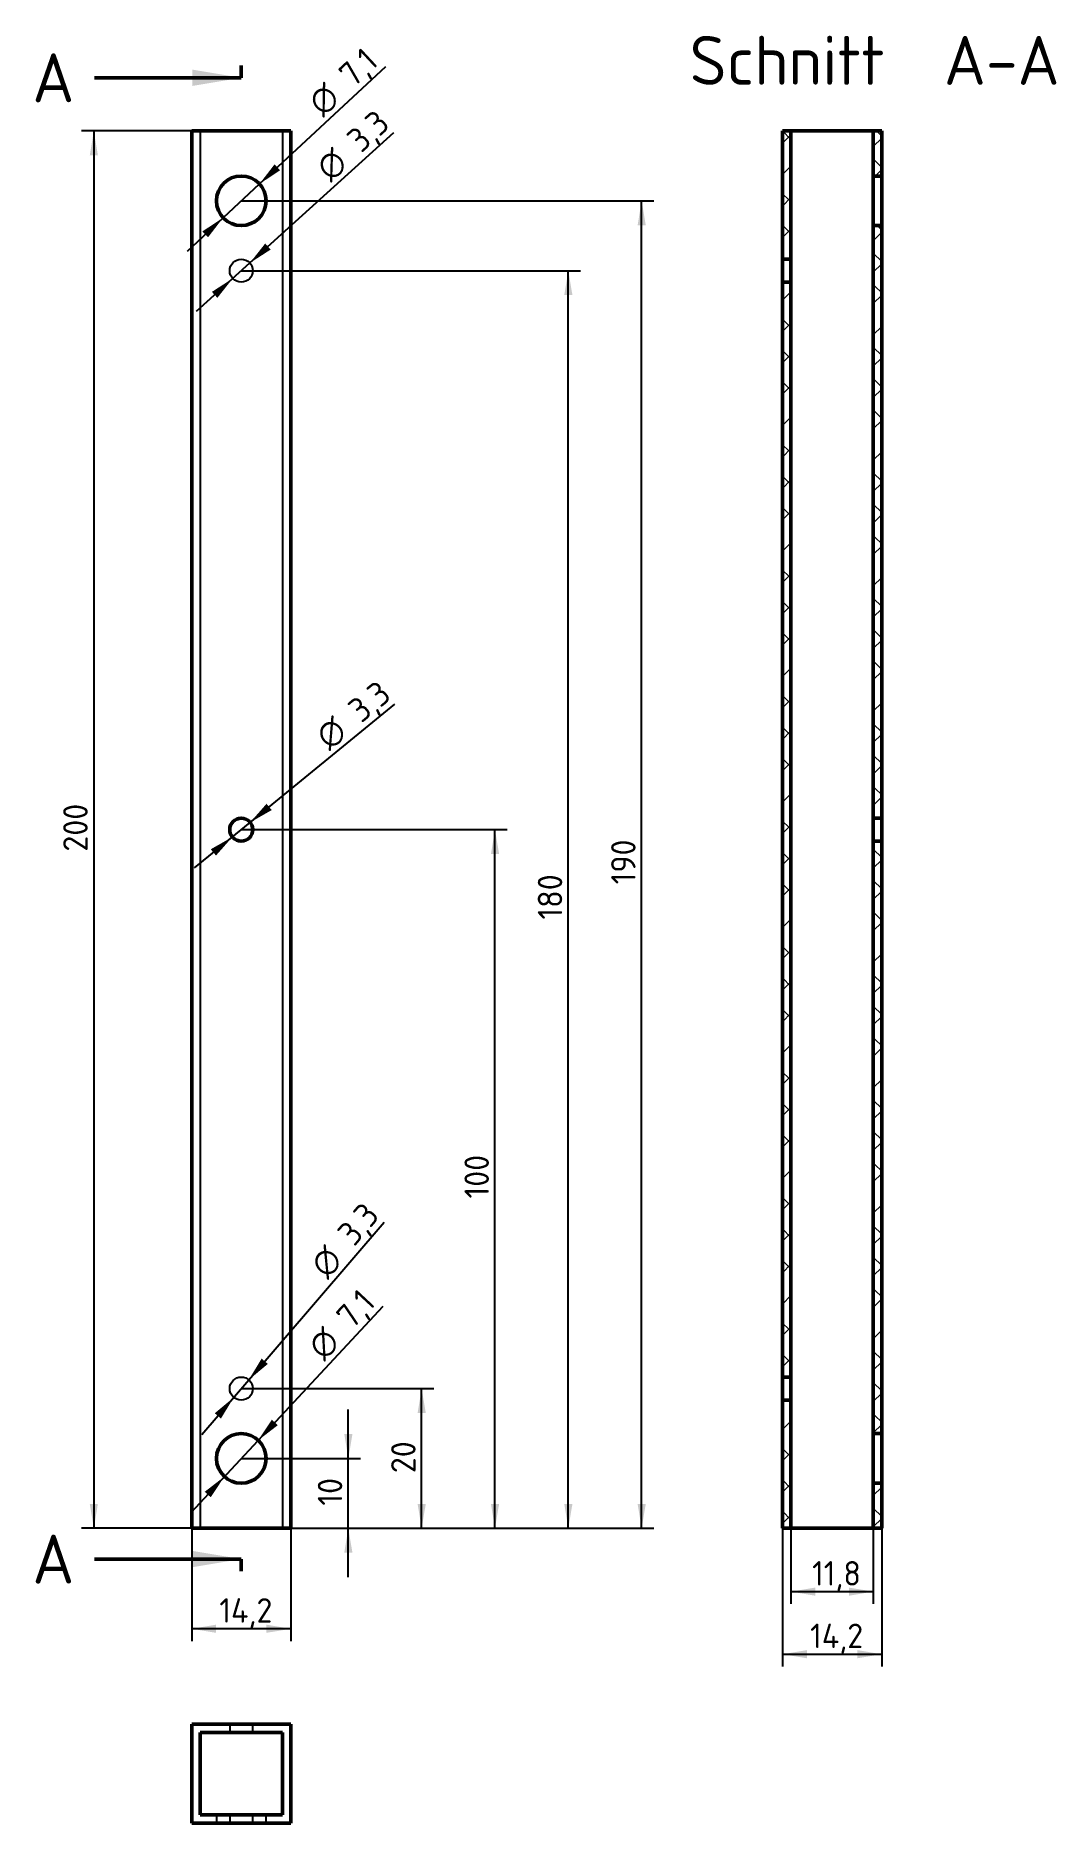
# Model space of a CAD drawing. Header units: millimetres. Extents: x 34 to 180, y 26 to 282.
import ezdxf
from ezdxf.enums import TextEntityAlignment as Align
from ezdxf.lldxf.tags import DXFTag

# ---------------------------------------------------------------- set-up
doc = ezdxf.new("R2010")
doc.units = ezdxf.units.MM
doc.layers.add('BOTTOMRAIL', color=7, linetype='Continuous')
doc.layers.add('Standard', color=7, linetype='Continuous')
doc.styles.add('SEACAD_Solid_Edge_ISO', font='seiso.ttf')
doc.styles.add('SEACAD_Solid_Edge_ISO1_Symbols', font='semeci1.ttf')
tags = doc.linetypes.add('HIDDEN2', pattern=[4.7625, 3.175, -1.5875]).pattern_tags.tags
tags[6:7] = [DXFTag(74, 4), DXFTag(75, 0), DXFTag(340, '0'), DXFTag(46, 0.0), DXFTag(50, 0.0), DXFTag(44, 0.0), DXFTag(45, 0.0)]
tags[4:5] = [DXFTag(74, 4), DXFTag(75, 0), DXFTag(340, '0'), DXFTag(46, 0.0), DXFTag(50, 0.0), DXFTag(44, 0.0), DXFTag(45, 0.0)]
doc.dimstyles.new('ISO_(mm)', dxfattribs={"dimtxt": 3.5, "dimasz": 3.5, "dimexe": 1.75, "dimexo": 0, "dimgap": 0.875, "dimtad": 1, "dimtxsty": 'SEACAD_Solid_Edge_ISO', "dimblk1": '_SE_FILLED', "dimblk2": '_SE_FILLED', "dimsah": 1, "dimcen": 1.75, "dimadec": 0, "dimazin": 0, "dimtfac": 0.5, "dimtmove": 0, "dimatfit": 3, "dimfxl": 1, "dimarcsym": 0})

# ---------------------------------------------------------------- blocks, each defined once
blk = doc.blocks.new('SE')
at = {"layer": 'BOTTOMRAIL', "color": 7, "linetype": 'Continuous', "lineweight": 50}
for p, q in [((70.16, 268.05), (55.96, 268.05)), ((55.96, 268.05), (55.96, 68.05)), ((70.16, 268.05), (70.16, 68.05)), ((70.16, 68.05), (55.96, 68.05))]:
    blk.add_line(p, q, dxfattribs=at)
at = {"layer": 'BOTTOMRAIL', "color": 7, "linetype": 'HIDDEN2', "lineweight": 25}
for p, q in [((57.16, 268.05), (57.16, 68.05)), ((68.96, 268.05), (68.96, 68.05))]:
    blk.add_line(p, q, dxfattribs=at)
at = {"layer": 'BOTTOMRAIL', "color": 7, "linetype": 'Continuous', "lineweight": 50}
for centre, radius in [((63.06, 258.05), 3.55), ((63.06, 168.05), 1.65), ((63.06, 78.05), 3.55)]:
    blk.add_circle(centre, radius, dxfattribs=at)
at = {"layer": 'BOTTOMRAIL', "color": 7, "linetype": 'HIDDEN2', "lineweight": 25}
for centre in [(63.06, 248.05), (63.06, 88.05)]:
    blk.add_circle(centre, 1.65, dxfattribs=at)
blk = doc.blocks.new('SE1')
at = {"layer": 'BOTTOMRAIL', "color": 7, "linetype": 'Continuous', "lineweight": 50}
for p, q in [((55.96, 40.04), (70.16, 40.04)), ((55.96, 25.84), (55.96, 40.04)), ((57.16, 38.84), (68.96, 38.84)), ((57.16, 27.04), (57.16, 38.84)), ((68.96, 38.84), (68.96, 27.04)), ((70.16, 40.04), (70.16, 25.84)), ((70.16, 25.84), (55.96, 25.84)), ((68.96, 27.04), (57.16, 27.04))]:
    blk.add_line(p, q, dxfattribs=at)
at = {"layer": 'BOTTOMRAIL', "color": 7, "linetype": 'HIDDEN2', "lineweight": 25}
for p, q in [((61.41, 40.04), (61.41, 38.84)), ((64.71, 38.84), (64.71, 40.04)), ((59.51, 27.04), (59.51, 25.84)), ((61.41, 27.04), (61.41, 25.84)), ((64.71, 25.84), (64.71, 27.04)), ((66.61, 25.84), (66.61, 27.04))]:
    blk.add_line(p, q, dxfattribs=at)
blk = doc.blocks.new('SE3')
at = {"color": 7, "linetype": 'Continuous', "lineweight": 50, "style": 'SEACAD_Solid_Edge_ISO'}
blk.add_text('A', height=7, dxfattribs=at).set_placement((33.15, 279.16), align=Align.TOP_LEFT)
blk = doc.blocks.new('SE4')
at = {"color": 7, "linetype": 'Continuous', "lineweight": 50, "style": 'SEACAD_Solid_Edge_ISO'}
blk.add_text('A', height=7, dxfattribs=at).set_placement((33.15, 67.15), align=Align.TOP_LEFT)
blk = doc.blocks.new('SEANNOT_GROUP')
at = {"linetype": 'Continuous', "lineweight": 50}
blk.add_hatch(color=7, dxfattribs=at).paths.add_polyline_path([(56.06, 274.49), (63.06, 275.66), (56.06, 276.83)])
at = {"color": 7, "linetype": 'Continuous', "lineweight": 50}
blk.add_lwpolyline([(42.06, 275.66), (63.06, 275.66)], dxfattribs=at)
blk = doc.blocks.new('SEANNOT_GROUP1')
at = {"linetype": 'Continuous', "lineweight": 50}
blk.add_hatch(color=7, dxfattribs=at).paths.add_polyline_path([(56.06, 62.48), (63.06, 63.65), (56.06, 64.82)])
at = {"color": 7, "linetype": 'Continuous', "lineweight": 50}
blk.add_lwpolyline([(42.06, 63.65), (63.06, 63.65)], dxfattribs=at)
blk = doc.blocks.new('SE2')
at = {"layer": 'Standard', "color": 7, "linetype": 'Continuous', "lineweight": 50}
for p, q in [((63.06, 275.66), (63.06, 277.41)), ((63.06, 63.65), (63.06, 61.9))]:
    blk.add_line(p, q, dxfattribs=at)
at = {"layer": 'Standard', "color": 7, "linetype": 'Continuous', "lineweight": 50, "const_width": 0.0005}
blk.add_lwpolyline([(63.06, 275.66), (63.06, 63.65)], dxfattribs=at)
at = {"layer": 'Standard'}
for name in ['SE3', 'SEANNOT_GROUP', 'SE4', 'SEANNOT_GROUP1']:
    blk.add_blockref(name, (0, 0), dxfattribs=at)
blk = doc.blocks.new('SE5')
at = {"layer": 'BOTTOMRAIL', "linetype": 'Continuous', "lineweight": 5}
h = blk.add_hatch(dxfattribs=at)
h.set_pattern_fill('ANSI38', style=0)
h.paths.add_polyline_path([(141.76, 268.05), (140.56, 268.05), (140.56, 249.7), (141.76, 249.7)])
h = blk.add_hatch(dxfattribs=at)
h.set_pattern_fill('ANSI38', style=0)
h.paths.add_polyline_path([(154.76, 268.05), (153.56, 268.05), (153.56, 261.6), (154.76, 261.6)])
h = blk.add_hatch(dxfattribs=at)
h.set_pattern_fill('ANSI38', style=0)
h.paths.add_polyline_path([(153.56, 169.7), (154.76, 169.7), (154.76, 254.5), (153.56, 254.5)])
h = blk.add_hatch(dxfattribs=at)
h.set_pattern_fill('ANSI38', style=0)
h.paths.add_polyline_path([(140.56, 89.7), (141.76, 89.7), (141.76, 246.4), (140.56, 246.4)])
h = blk.add_hatch(dxfattribs=at)
h.set_pattern_fill('ANSI38', style=0)
h.paths.add_polyline_path([(154.76, 166.4), (153.56, 166.4), (153.56, 81.6), (154.76, 81.6)])
h = blk.add_hatch(dxfattribs=at)
h.set_pattern_fill('ANSI38', style=0)
h.paths.add_polyline_path([(141.76, 68.05), (141.76, 86.4), (140.56, 86.4), (140.56, 68.05)])
h = blk.add_hatch(dxfattribs=at)
h.set_pattern_fill('ANSI38', style=0)
h.paths.add_polyline_path([(154.76, 68.05), (154.76, 74.5), (153.56, 74.5), (153.56, 68.05)])
at = {"layer": 'BOTTOMRAIL', "color": 7, "linetype": 'Continuous', "lineweight": 50}
for p, q in [((141.76, 268.05), (140.56, 268.05)), ((140.56, 249.7), (140.56, 268.05)), ((141.76, 268.05), (153.56, 268.05)), ((141.76, 249.7), (141.76, 268.05)), ((154.76, 268.05), (153.56, 268.05)), ((153.56, 268.05), (153.56, 261.6)), ((154.76, 268.05), (154.76, 261.6)), ((153.56, 254.5), (153.56, 261.6)), ((153.56, 261.6), (154.76, 261.6)), ((154.76, 254.5), (154.76, 261.6)), ((153.56, 254.5), (153.56, 169.7)), ((154.76, 254.5), (153.56, 254.5)), ((154.76, 254.5), (154.76, 169.7)), ((140.56, 249.7), (141.76, 249.7)), ((140.56, 249.7), (140.56, 246.4)), ((141.76, 249.7), (141.76, 246.4)), ((141.76, 246.4), (140.56, 246.4)), ((140.56, 89.7), (140.56, 246.4)), ((141.76, 89.7), (141.76, 246.4)), ((153.56, 166.4), (153.56, 169.7)), ((153.56, 169.7), (154.76, 169.7)), ((154.76, 166.4), (154.76, 169.7)), ((154.76, 166.4), (153.56, 166.4)), ((153.56, 166.4), (153.56, 81.6)), ((154.76, 166.4), (154.76, 81.6)), ((140.56, 89.7), (140.56, 86.4)), ((140.56, 89.7), (141.76, 89.7)), ((141.76, 89.7), (141.76, 86.4)), ((140.56, 68.05), (140.56, 86.4)), ((141.76, 86.4), (140.56, 86.4)), ((141.76, 68.05), (141.76, 86.4)), ((153.56, 74.5), (153.56, 81.6)), ((153.56, 81.6), (154.76, 81.6)), ((154.76, 74.5), (154.76, 81.6)), ((153.56, 74.5), (153.56, 68.05)), ((154.76, 74.5), (153.56, 74.5)), ((154.76, 74.5), (154.76, 68.05)), ((141.76, 68.05), (140.56, 68.05)), ((141.76, 68.05), (153.56, 68.05)), ((154.76, 68.05), (153.56, 68.05))]:
    blk.add_line(p, q, dxfattribs=at)
blk = doc.blocks.new('DMBLK1')
at = {"layer": 'Standard', "linetype": 'Continuous', "lineweight": 25}
for points in [[(41.37, 264.55), (42.53, 264.55), (41.95, 268.05)], [(41.37, 71.55), (41.95, 68.05), (42.53, 71.55)]]:
    blk.add_hatch(color=7, dxfattribs=at).paths.add_polyline_path(points)
at = {"layer": 'Standard', "color": 7, "linetype": 'Continuous', "lineweight": 25}
for p, q in [((55.96, 268.05), (40.2, 268.05)), ((41.95, 268.05), (41.95, 68.05)), ((55.96, 68.05), (40.2, 68.05))]:
    blk.add_line(p, q, dxfattribs=at)
at = {"layer": 'Standard', "color": 7, "linetype": 'Continuous', "lineweight": 25, "style": 'SEACAD_Solid_Edge_ISO'}
blk.add_text('200', height=3.5, rotation=90, dxfattribs=at).set_placement((37.57, 164.9), align=Align.TOP_LEFT)
blk = doc.blocks.new('_SE_FILLED')
at = {"color": 0}
blk.add_line((0, 0), (-1, 0), dxfattribs=at)
blk.add_solid([(0, 0), (-1, -0.1665), (-1, 0.1665), (0, 0)], dxfattribs=at)
blk = doc.blocks.new('DMBLK2')
at = {"layer": 'Standard', "linetype": 'Continuous', "lineweight": 25}
for points in [[(59.46, 53.09), (59.46, 54.26), (55.96, 53.67)], [(66.66, 53.09), (70.16, 53.67), (66.66, 54.26)]]:
    blk.add_hatch(color=7, dxfattribs=at).paths.add_polyline_path(points)
at = {"layer": 'Standard', "color": 7, "linetype": 'Continuous', "lineweight": 25}
for p, q in [((55.96, 68.05), (55.96, 51.92)), ((70.16, 68.05), (70.16, 51.92)), ((70.16, 53.67), (55.96, 53.67))]:
    blk.add_line(p, q, dxfattribs=at)
at = {"layer": 'Standard', "color": 7, "linetype": 'Continuous', "lineweight": 25, "style": 'SEACAD_Solid_Edge_ISO'}
blk.add_text('14,2', height=3.5, dxfattribs=at).set_placement((59.92, 58.05), align=Align.TOP_LEFT)
blk = doc.blocks.new('DMBLK3')
at = {"layer": 'Standard', "linetype": 'Continuous', "lineweight": 25}
for points in [[(145.26, 58.4), (145.26, 59.57), (141.76, 58.99)], [(150.06, 58.4), (153.56, 58.99), (150.06, 59.57)]]:
    blk.add_hatch(color=7, dxfattribs=at).paths.add_polyline_path(points)
at = {"layer": 'Standard', "color": 7, "linetype": 'Continuous', "lineweight": 25}
for p, q in [((141.76, 68.05), (141.76, 57.24)), ((153.56, 68.05), (153.56, 57.24)), ((141.76, 58.99), (153.56, 58.99))]:
    blk.add_line(p, q, dxfattribs=at)
at = {"layer": 'Standard', "color": 7, "linetype": 'Continuous', "lineweight": 25, "style": 'SEACAD_Solid_Edge_ISO'}
blk.add_text('11,8', height=3.5, dxfattribs=at).set_placement((144.79, 63.36), align=Align.TOP_LEFT)
blk = doc.blocks.new('DMBLK4')
at = {"layer": 'Standard', "linetype": 'Continuous', "lineweight": 25}
for points in [[(144.06, 49.45), (144.06, 50.62), (140.56, 50.03)], [(151.26, 49.45), (154.76, 50.03), (151.26, 50.62)]]:
    blk.add_hatch(color=7, dxfattribs=at).paths.add_polyline_path(points)
at = {"layer": 'Standard', "color": 7, "linetype": 'Continuous', "lineweight": 25}
for p, q in [((140.56, 68.05), (140.56, 48.28)), ((154.76, 68.05), (154.76, 48.28)), ((140.56, 50.03), (154.76, 50.03))]:
    blk.add_line(p, q, dxfattribs=at)
at = {"layer": 'Standard', "color": 7, "linetype": 'Continuous', "lineweight": 25, "style": 'SEACAD_Solid_Edge_ISO'}
blk.add_text('14,2', height=3.5, dxfattribs=at).set_placement((144.51, 54.41), align=Align.TOP_LEFT)
blk = doc.blocks.new('DMBLK5')
at = {"layer": 'Standard', "linetype": 'Continuous', "lineweight": 25}
for points in [[(78.98, 81.55), (77.81, 81.55), (78.39, 78.05)], [(78.98, 64.55), (78.39, 68.05), (77.81, 64.55)]]:
    blk.add_hatch(color=7, dxfattribs=at).paths.add_polyline_path(points)
at = {"layer": 'Standard', "color": 7, "linetype": 'Continuous', "lineweight": 25}
for p, q in [((78.39, 61.05), (78.39, 85.05)), ((63.06, 78.05), (80.14, 78.05)), ((70.16, 68.05), (80.14, 68.05))]:
    blk.add_line(p, q, dxfattribs=at)
at = {"layer": 'Standard', "color": 7, "linetype": 'Continuous', "lineweight": 25, "style": 'SEACAD_Solid_Edge_ISO'}
blk.add_text('10', height=3.5, rotation=90, dxfattribs=at).set_placement((74.02, 71.3), align=Align.TOP_LEFT)
blk = doc.blocks.new('DMBLK6')
at = {"layer": 'Standard', "linetype": 'Continuous', "lineweight": 25}
for points in [[(99.98, 164.55), (99.39, 168.05), (98.81, 164.55)], [(99.98, 71.55), (98.81, 71.55), (99.39, 68.05)]]:
    blk.add_hatch(color=7, dxfattribs=at).paths.add_polyline_path(points)
at = {"layer": 'Standard', "color": 7, "linetype": 'Continuous', "lineweight": 25}
for p, q in [((63.06, 168.05), (101.14, 168.05)), ((99.39, 68.05), (99.39, 168.05)), ((70.16, 68.05), (101.14, 68.05))]:
    blk.add_line(p, q, dxfattribs=at)
at = {"layer": 'Standard', "color": 7, "linetype": 'Continuous', "lineweight": 25, "style": 'SEACAD_Solid_Edge_ISO'}
blk.add_text('100', height=3.5, rotation=90, dxfattribs=at).set_placement((95.02, 115.26), align=Align.TOP_LEFT)
blk = doc.blocks.new('DMBLK7')
at = {"layer": 'Standard', "linetype": 'Continuous', "lineweight": 25}
for points in [[(120.98, 254.55), (120.39, 258.05), (119.81, 254.55)], [(120.98, 71.55), (119.81, 71.55), (120.39, 68.05)]]:
    blk.add_hatch(color=7, dxfattribs=at).paths.add_polyline_path(points)
at = {"layer": 'Standard', "color": 7, "linetype": 'Continuous', "lineweight": 25}
for p, q in [((63.06, 258.05), (122.14, 258.05)), ((120.39, 68.05), (120.39, 258.05)), ((70.16, 68.05), (122.14, 68.05))]:
    blk.add_line(p, q, dxfattribs=at)
at = {"layer": 'Standard', "color": 7, "linetype": 'Continuous', "lineweight": 25, "style": 'SEACAD_Solid_Edge_ISO'}
blk.add_text('190', height=3.5, rotation=90, dxfattribs=at).set_placement((116.02, 160.22), align=Align.TOP_LEFT)
blk = doc.blocks.new('DMBLK8')
at = {"layer": 'Standard', "linetype": 'Continuous', "lineweight": 25}
for points in [[(67.44, 83.6), (65.48, 80.64), (68.29, 82.81)], [(57.83, 73.28), (58.69, 72.49), (60.64, 75.45)]]:
    blk.add_hatch(color=7, dxfattribs=at).paths.add_polyline_path(points)
at = {"layer": 'Standard', "color": 7, "linetype": 'Continuous', "lineweight": 25}
for p, q in [((65.48, 80.64), (83.36, 99.84)), ((55.87, 70.33), (65.48, 80.64))]:
    blk.add_line(p, q, dxfattribs=at)
for s, style, p in [('7,1', 'SEACAD_Solid_Edge_ISO', (76.39, 98.78)), ('O', 'SEACAD_Solid_Edge_ISO1_Symbols', (72.3, 94.39))]:
    blk.add_text(s, height=3.5, rotation=47.0393, dxfattribs=dict(at, style=style)).set_placement(p, align=Align.TOP_LEFT)
blk = doc.blocks.new('DMBLK9')
at = {"layer": 'Standard', "linetype": 'Continuous', "lineweight": 25}
for points in [[(65.97, 92.34), (64.14, 89.3), (66.86, 91.58)], [(59.27, 84.52), (60.15, 83.76), (61.99, 86.79)]]:
    blk.add_hatch(color=7, dxfattribs=at).paths.add_polyline_path(points)
at = {"layer": 'Standard', "color": 7, "linetype": 'Continuous', "lineweight": 25}
for p, q in [((64.14, 89.3), (83.5, 111.88)), ((57.43, 81.48), (64.14, 89.3))]:
    blk.add_line(p, q, dxfattribs=at)
for s, style, p in [('3,3', 'SEACAD_Solid_Edge_ISO', (76.58, 110.54)), ('O', 'SEACAD_Solid_Edge_ISO1_Symbols', (72.68, 105.98))]:
    blk.add_text(s, height=3.5, rotation=49.3929, dxfattribs=dict(at, style=style)).set_placement(p, align=Align.TOP_LEFT)
blk = doc.blocks.new('DMBLK10')
at = {"layer": 'Standard', "linetype": 'Continuous', "lineweight": 25}
for points in [[(66.68, 171.75), (64.34, 169.09), (67.42, 170.85)], [(58.7, 165.24), (59.44, 164.34), (61.79, 167)]]:
    blk.add_hatch(color=7, dxfattribs=at).paths.add_polyline_path(points)
at = {"layer": 'Standard', "color": 7, "linetype": 'Continuous', "lineweight": 25}
for p, q in [((64.34, 169.09), (85.07, 186.01)), ((56.36, 162.58), (64.34, 169.09))]:
    blk.add_line(p, q, dxfattribs=at)
for s, style, p in [('3,3', 'SEACAD_Solid_Edge_ISO', (78.03, 185.91)), ('O', 'SEACAD_Solid_Edge_ISO1_Symbols', (73.38, 182.12))]:
    blk.add_text(s, height=3.5, rotation=39.2248, dxfattribs=dict(at, style=style)).set_placement(p, align=Align.TOP_LEFT)
blk = doc.blocks.new('DMBLK11')
at = {"layer": 'Standard', "linetype": 'Continuous', "lineweight": 25}
for points in [[(67.83, 263.27), (65.66, 260.46), (68.62, 262.42)], [(57.5, 253.67), (58.3, 252.82), (60.46, 255.63)]]:
    blk.add_hatch(color=7, dxfattribs=at).paths.add_polyline_path(points)
at = {"layer": 'Standard', "color": 7, "linetype": 'Continuous', "lineweight": 25}
for p, q in [((65.66, 260.46), (83.74, 277.27)), ((55.34, 250.86), (65.66, 260.46))]:
    blk.add_line(p, q, dxfattribs=at)
for s, style, p in [('7,1', 'SEACAD_Solid_Edge_ISO', (76.72, 276.71)), ('O', 'SEACAD_Solid_Edge_ISO1_Symbols', (72.32, 272.63))]:
    blk.add_text(s, height=3.5, rotation=42.9101, dxfattribs=dict(at, style=style)).set_placement(p, align=Align.TOP_LEFT)
blk = doc.blocks.new('DMBLK12')
at = {"layer": 'Standard', "linetype": 'Continuous', "lineweight": 25}
for points in [[(66.49, 251.94), (64.29, 249.15), (67.27, 251.07)], [(58.86, 245.02), (59.64, 244.16), (61.84, 246.94)]]:
    blk.add_hatch(color=7, dxfattribs=at).paths.add_polyline_path(points)
at = {"layer": 'Standard', "color": 7, "linetype": 'Continuous', "lineweight": 25}
for p, q in [((64.29, 249.15), (84.91, 267.84)), ((56.65, 242.24), (64.29, 249.15))]:
    blk.add_line(p, q, dxfattribs=at)
for s, style, p in [('3,3', 'SEACAD_Solid_Edge_ISO', (77.88, 267.38)), ('O', 'SEACAD_Solid_Edge_ISO1_Symbols', (73.44, 263.35))]:
    blk.add_text(s, height=3.5, rotation=42.1808, dxfattribs=dict(at, style=style)).set_placement(p, align=Align.TOP_LEFT)
blk = doc.blocks.new('DMBLK13')
at = {"layer": 'Standard', "linetype": 'Continuous', "lineweight": 25}
for points in [[(89.48, 84.55), (88.89, 88.05), (88.31, 84.55)], [(89.48, 71.55), (88.31, 71.55), (88.89, 68.05)]]:
    blk.add_hatch(color=7, dxfattribs=at).paths.add_polyline_path(points)
at = {"layer": 'Standard', "color": 7, "linetype": 'Continuous', "lineweight": 25}
for p, q in [((63.06, 88.05), (90.64, 88.05)), ((88.89, 68.05), (88.89, 88.05)), ((70.16, 68.05), (90.64, 68.05))]:
    blk.add_line(p, q, dxfattribs=at)
at = {"layer": 'Standard', "color": 7, "linetype": 'Continuous', "lineweight": 25, "style": 'SEACAD_Solid_Edge_ISO'}
blk.add_text('20', height=3.5, rotation=90, dxfattribs=at).set_placement((84.52, 75.94), align=Align.TOP_LEFT)
blk = doc.blocks.new('DMBLK14')
at = {"layer": 'Standard', "linetype": 'Continuous', "lineweight": 25}
for points in [[(110.48, 244.55), (109.89, 248.05), (109.31, 244.55)], [(110.48, 71.55), (109.31, 71.55), (109.89, 68.05)]]:
    blk.add_hatch(color=7, dxfattribs=at).paths.add_polyline_path(points)
at = {"layer": 'Standard', "color": 7, "linetype": 'Continuous', "lineweight": 25}
for p, q in [((63.06, 248.05), (111.64, 248.05)), ((109.89, 68.05), (109.89, 248.05)), ((70.16, 68.05), (111.64, 68.05))]:
    blk.add_line(p, q, dxfattribs=at)
at = {"layer": 'Standard', "color": 7, "linetype": 'Continuous', "lineweight": 25, "style": 'SEACAD_Solid_Edge_ISO'}
blk.add_text('180', height=3.5, rotation=90, dxfattribs=at).set_placement((105.52, 155.18), align=Align.TOP_LEFT)

msp = doc.modelspace()

# ---------------------------------------------------------------- block references
at = {"layer": 'Standard'}
for name in ['SE2', 'SE', 'SE5', 'SE1']:
    msp.add_blockref(name, (0, 0), dxfattribs=at)

# ---------------------------------------------------------------- texts
at = {"layer": 'Standard', "color": 7, "linetype": 'Continuous', "lineweight": 50, "style": 'SEACAD_Solid_Edge_ISO'}
msp.add_text('Schnitt  A-A', height=7, dxfattribs=at).set_placement((127.266, 281.651), align=Align.TOP_LEFT)

# ---------------------------------------------------------------- dimensions: what is measured, and where the dimension line sits
at = {"layer": 'Standard', "color": 7, "linetype": 'Continuous', "lineweight": 25}
for p1, p2, picture, middle in [((60.463, 255.629), (65.663, 260.463), 'DMBLK11', (74.405, 268.589)), ((61.841, 246.938), (64.286, 249.154), 'DMBLK12', (75.468, 259.287)), ((61.785, 167.003), (64.342, 169.089), 'DMBLK10', (75.202, 177.955)), ((61.989, 86.793), (64.137, 89.299), 'DMBLK9', (75.202, 102.205)), ((60.644, 75.448), (65.483, 80.644), 'DMBLK8', (74.671, 90.511))]:
    dim = msp.add_diameter_dim_2p(p1=p1, p2=p2, text='\\A1;<>', dimstyle='ISO_(mm)', override={"dimtmove": 1, "dimtolj": 1}, dxfattribs=at)
    dim.commit()
    dim.dimension.update_dxf_attribs({"geometry": picture, "text_midpoint": middle, "dimtype": 163})
for base, p1, p2, angle, picture, middle, dimtype in [((41.949, 268.046), (55.963, 268.046), (55.963, 68.046), 270, 'DMBLK1', (41.949, 168.046), 161), ((120.392, 258.046), (70.163, 68.046), (63.063, 258.046), 90, 'DMBLK7', (120.392, 163.046), 160), ((109.892, 248.046), (70.163, 68.046), (63.063, 248.046), 90, 'DMBLK14', (109.892, 158.046), 160), ((99.392, 168.046), (70.163, 68.046), (63.063, 168.046), 90, 'DMBLK6', (99.392, 118.046), 160), ((88.892, 88.046), (70.163, 68.046), (63.063, 88.046), 90, 'DMBLK13', (88.892, 78.046), 160), ((78.392, 78.046), (70.163, 68.046), (63.063, 78.046), 90, 'DMBLK5', (78.392, 73.046), 160), ((140.557, 50.033), (140.557, 68.046), (154.757, 68.046), 0, 'DMBLK4', (147.657, 50.033), 161), ((141.757, 58.988), (141.757, 68.046), (153.557, 68.046), 0, 'DMBLK3', (147.657, 58.988), 161)]:
    dim = msp.add_linear_dim(base=base, p1=p1, p2=p2, angle=angle, text='\\A1;<>', dimstyle='ISO_(mm)', dxfattribs=at)
    dim.commit()
    dim.dimension.update_dxf_attribs({"geometry": picture, "text_midpoint": middle, "dimtype": dimtype})
dim = msp.add_linear_dim(base=(55.963, 53.672), p1=(70.163, 68.046), p2=(55.963, 68.046), text='\\A1;<>', dimstyle='ISO_(mm)', dxfattribs=at)
dim.commit()
dim.dimension.update_dxf_attribs({"geometry": 'DMBLK2', "text_midpoint": (63.063, 53.672), "dimtype": 160})

doc.saveas('drawing.dxf')
